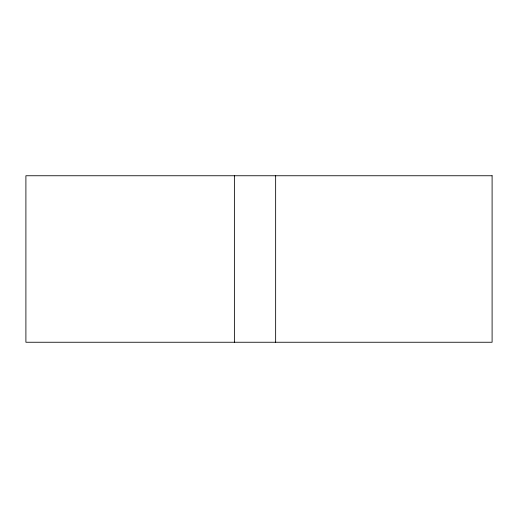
<?xml version="1.0" encoding="UTF-8"?>
<svg xmlns="http://www.w3.org/2000/svg" width="518" height="518" viewBox="0 0 518 518"><rect width="100%" height="100%" fill="white"/><g stroke="black" fill="none" stroke-linecap="round" stroke-linejoin="round"><path stroke-width="0.78" d="M275.647 175.751L275.647 342.249M234.382 175.751L234.382 342.249M492.1 175.751L25.9 175.751L25.9 342.249L492.1 342.249L492.1 175.751"/></g></svg>
